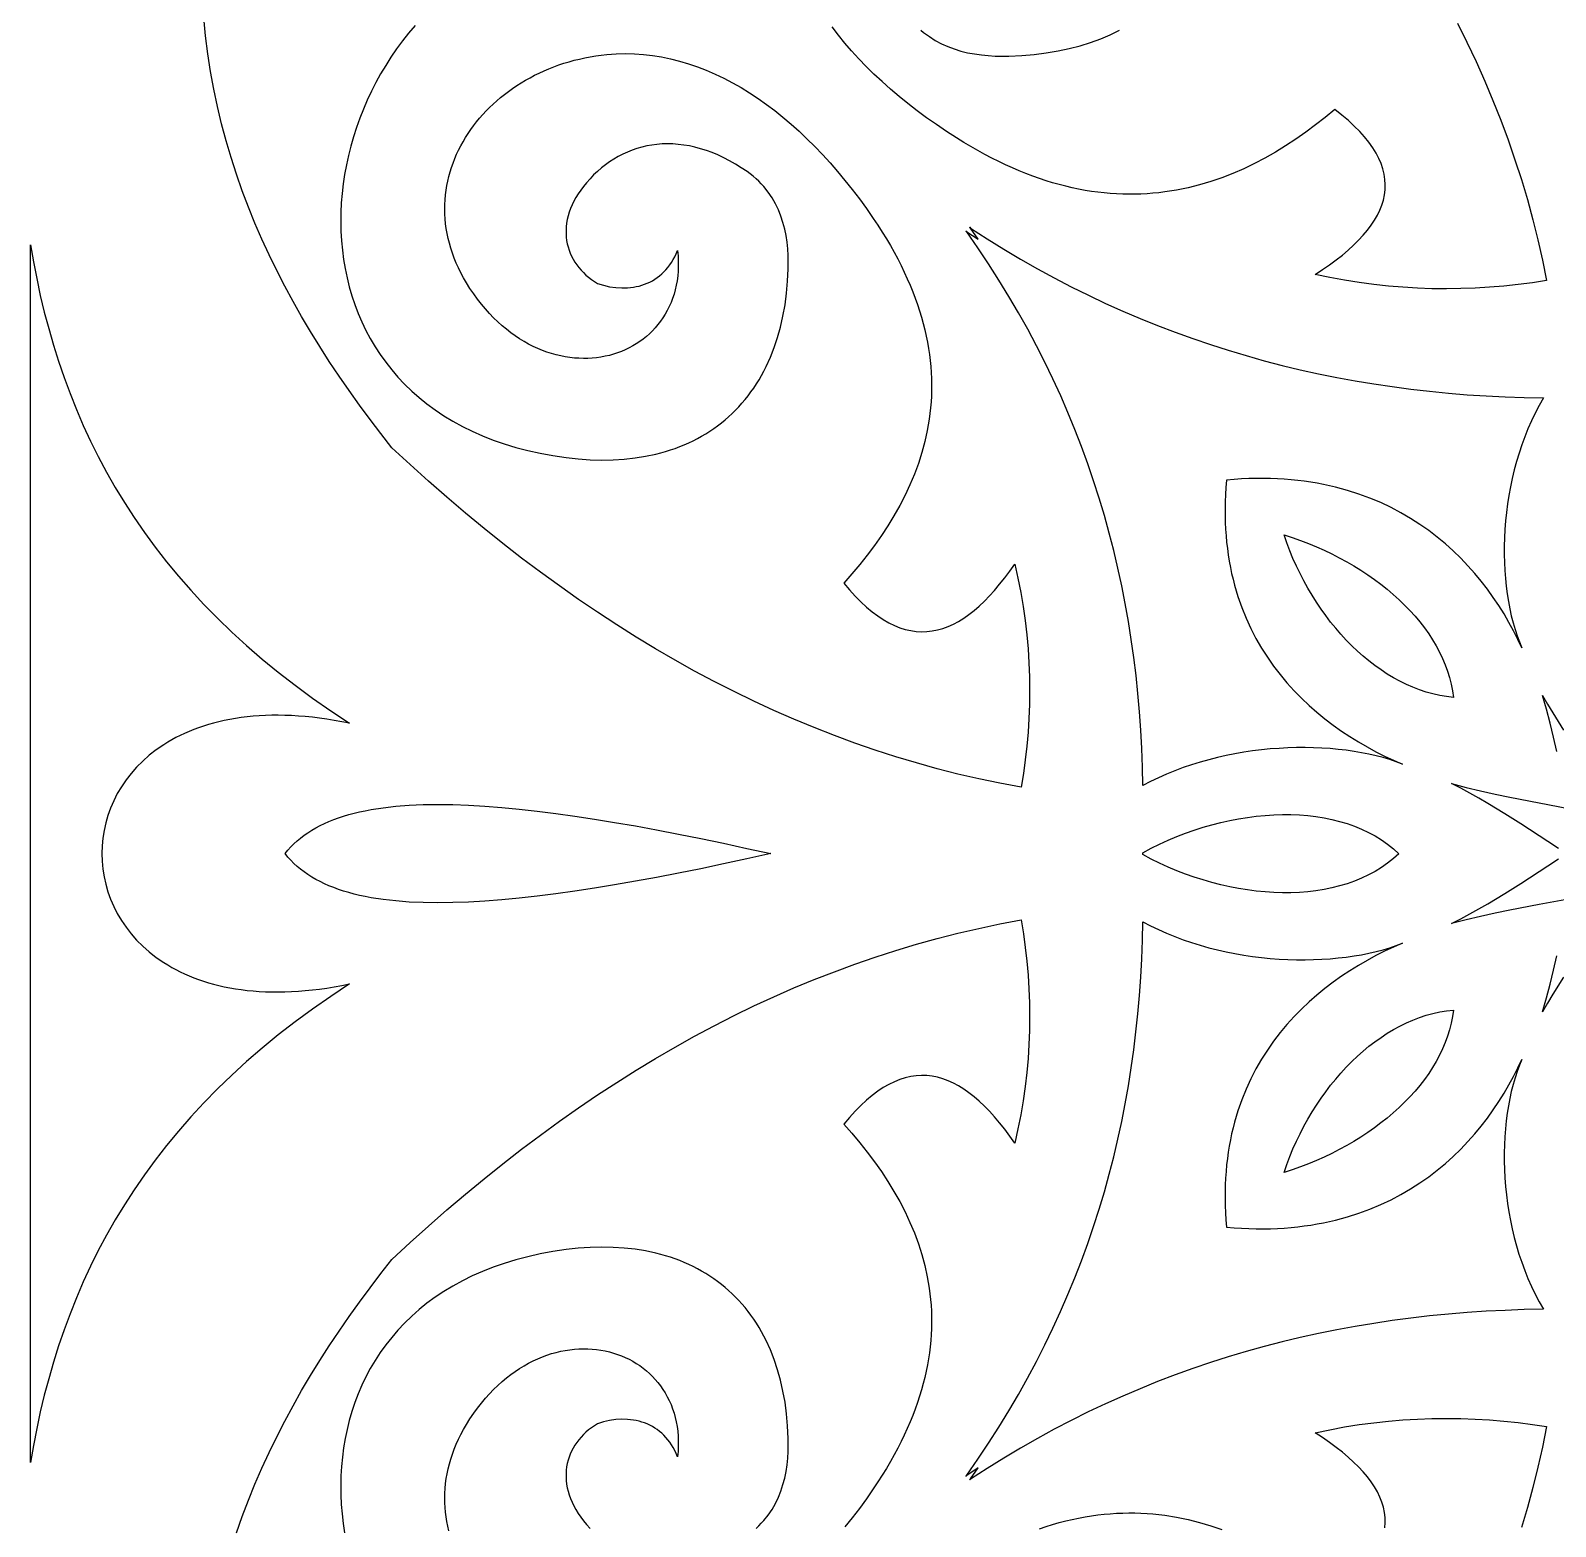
# Model space of a CAD drawing. Extents: x -375 to 375, y -1025 to 1025.
# Drawn here: x -275 to -217.3, y -256.6 to -199.9 of the extents above; entities that cross this region are included whole.
import ezdxf

# ---------------------------------------------------------------- set-up
doc = ezdxf.new("R2010")
doc.units = 0
doc.layers.add('LAYER_1', color=18, linetype='CONTINUOUS')

msp = doc.modelspace()

# ---------------------------------------------------------------- linework, layer by layer
at = {"layer": 'LAYER_1'}
for points in [[(-260.442, -199.756), (-260.685, -200.043), (-260.918, -200.338), (-261.14, -200.64), (-261.353, -200.949), (-261.554, -201.264), (-261.745, -201.585), (-261.925, -201.911), (-262.094, -202.243), (-262.252, -202.579), (-262.399, -202.92), (-262.535, -203.264), (-262.66, -203.612), (-262.773, -203.962), (-262.874, -204.316), (-262.964, -204.671), (-263.042, -205.029), (-263.108, -205.388), (-263.162, -205.747), (-263.204, -206.107), (-263.233, -206.468), (-263.251, -206.828), (-263.256, -207.187), (-263.248, -207.545), (-263.228, -207.902), (-263.194, -208.257), (-263.148, -208.609), (-263.089, -208.959), (-263.017, -209.305), (-262.932, -209.648), (-262.833, -209.987), (-262.721, -210.322), (-262.595, -210.651), (-262.456, -210.976), (-262.303, -211.294), (-262.136, -211.607), (-261.955, -211.913), (-261.76, -212.212), (-261.551, -212.504), (-261.327, -212.789), (-261.089, -213.065), (-260.836, -213.332), (-260.569, -213.591), (-260.287, -213.84), (-259.99, -214.079), (-259.678, -214.309), (-259.351, -214.527), (-259.008, -214.735), (-258.651, -214.931), (-258.278, -215.115), (-257.889, -215.287), (-257.485, -215.446), (-257.065, -215.592), (-256.629, -215.725), (-256.177, -215.844), (-255.709, -215.948), (-255.225, -216.038), (-254.725, -216.113), (-254.263, -216.163), (-253.812, -216.194), (-253.371, -216.206), (-252.941, -216.198), (-252.521, -216.172), (-252.113, -216.127), (-251.716, -216.063), (-251.331, -215.981), (-251.143, -215.933), (-250.958, -215.881), (-250.776, -215.824), (-250.598, -215.763), (-250.422, -215.697), (-250.249, -215.626), (-250.08, -215.552), (-249.914, -215.473), (-249.751, -215.389), (-249.592, -215.301), (-249.436, -215.209), (-249.283, -215.113), (-249.134, -215.012), (-248.988, -214.907), (-248.846, -214.798), (-248.707, -214.684), (-248.571, -214.567), (-248.439, -214.445), (-248.311, -214.319), (-248.187, -214.189), (-248.066, -214.055), (-247.949, -213.917), (-247.835, -213.774), (-247.726, -213.628), (-247.62, -213.478), (-247.518, -213.323), (-247.42, -213.165), (-247.326, -213.003), (-247.235, -212.837), (-247.149, -212.667), (-246.989, -212.315), (-246.845, -211.948), (-246.717, -211.566), (-246.607, -211.169), (-246.513, -210.757), (-246.437, -210.331), (-246.379, -209.89), (-246.338, -209.436), (-246.316, -208.967), (-246.312, -208.717), (-246.317, -208.465), (-246.332, -208.212), (-246.358, -207.96), (-246.396, -207.709), (-246.448, -207.46), (-246.513, -207.214), (-246.592, -206.972), (-246.688, -206.734), (-246.8, -206.503), (-246.929, -206.278), (-247.077, -206.06), (-247.243, -205.852), (-247.334, -205.751), (-247.43, -205.652), (-247.532, -205.556), (-247.639, -205.463), (-247.751, -205.373), (-247.869, -205.286), (-248.092, -205.136), (-248.315, -204.998), (-248.538, -204.872), (-248.759, -204.758), (-248.979, -204.655), (-249.198, -204.564), (-249.415, -204.485), (-249.631, -204.417), (-249.846, -204.359), (-250.058, -204.313), (-250.268, -204.277), (-250.476, -204.252), (-250.682, -204.237), (-250.885, -204.233), (-251.086, -204.238), (-251.284, -204.253), (-251.479, -204.278), (-251.671, -204.313), (-251.86, -204.357), (-252.045, -204.41), (-252.227, -204.472), (-252.405, -204.543), (-252.58, -204.623), (-252.75, -204.712), (-252.916, -204.808), (-253.078, -204.913), (-253.236, -205.026), (-253.389, -205.147), (-253.537, -205.276), (-253.681, -205.412), (-253.819, -205.556), (-253.953, -205.707), (-254.067, -205.847), (-254.172, -205.988), (-254.268, -206.128), (-254.353, -206.268), (-254.43, -206.408), (-254.498, -206.548), (-254.556, -206.687), (-254.606, -206.826), (-254.647, -206.963), (-254.679, -207.1), (-254.703, -207.235), (-254.719, -207.369), (-254.727, -207.502), (-254.727, -207.632), (-254.719, -207.761), (-254.703, -207.888), (-254.68, -208.013), (-254.649, -208.136), (-254.612, -208.256), (-254.567, -208.373), (-254.515, -208.488), (-254.457, -208.599), (-254.392, -208.708), (-254.32, -208.813), (-254.242, -208.915), (-254.158, -209.014), (-254.068, -209.108), (-253.972, -209.199), (-253.871, -209.285), (-253.763, -209.368), (-253.651, -209.446), (-253.533, -209.519), (-253.305, -209.59), (-253.076, -209.642), (-252.847, -209.676), (-252.62, -209.69), (-252.396, -209.685), (-252.176, -209.66), (-252.068, -209.64), (-251.962, -209.616), (-251.857, -209.586), (-251.755, -209.551), (-251.654, -209.511), (-251.555, -209.465), (-251.459, -209.415), (-251.366, -209.359), (-251.275, -209.298), (-251.187, -209.232), (-251.102, -209.16), (-251.021, -209.083), (-250.943, -209.001), (-250.868, -208.913), (-250.797, -208.82), (-250.73, -208.721), (-250.667, -208.617), (-250.608, -208.507), (-250.553, -208.392), (-250.503, -208.271), (-250.486, -208.472), (-250.476, -208.669), (-250.476, -208.861), (-250.483, -209.05), (-250.499, -209.234), (-250.523, -209.414), (-250.554, -209.59), (-250.593, -209.76), (-250.639, -209.927), (-250.692, -210.088), (-250.752, -210.245), (-250.819, -210.397), (-250.892, -210.543), (-250.971, -210.685), (-251.057, -210.822), (-251.148, -210.953), (-251.245, -211.079), (-251.348, -211.2), (-251.456, -211.315), (-251.568, -211.425), (-251.686, -211.529), (-251.809, -211.627), (-251.935, -211.72), (-252.067, -211.806), (-252.202, -211.887), (-252.341, -211.961), (-252.484, -212.03), (-252.63, -212.092), (-252.779, -212.148), (-252.932, -212.198), (-253.087, -212.241), (-253.245, -212.277), (-253.405, -212.307), (-253.568, -212.33), (-253.733, -212.347), (-253.9, -212.356), (-254.068, -212.359), (-254.238, -212.354), (-254.409, -212.342), (-254.581, -212.323), (-254.753, -212.297), (-254.927, -212.264), (-255.101, -212.223), (-255.275, -212.174), (-255.449, -212.118), (-255.623, -212.054), (-255.797, -211.982), (-255.97, -211.903), (-256.143, -211.815), (-256.314, -211.72), (-256.484, -211.616), (-256.653, -211.504), (-256.821, -211.384), (-256.986, -211.255), (-257.15, -211.118), (-257.311, -210.973), (-257.47, -210.818), (-257.627, -210.655), (-257.78, -210.484), (-257.931, -210.303), (-258.078, -210.114), (-258.223, -209.915), (-258.363, -209.707), (-258.5, -209.49), (-258.608, -209.304), (-258.708, -209.118), (-258.799, -208.932), (-258.883, -208.745), (-258.959, -208.558), (-259.028, -208.371), (-259.089, -208.185), (-259.143, -207.999), (-259.189, -207.813), (-259.227, -207.627), (-259.259, -207.442), (-259.284, -207.258), (-259.301, -207.074), (-259.312, -206.891), (-259.316, -206.709), (-259.313, -206.528), (-259.304, -206.348), (-259.288, -206.17), (-259.266, -205.992), (-259.237, -205.816), (-259.202, -205.642), (-259.161, -205.469), (-259.114, -205.297), (-259.061, -205.128), (-259.002, -204.96), (-258.938, -204.794), (-258.868, -204.63), (-258.792, -204.469), (-258.711, -204.309), (-258.624, -204.152), (-258.533, -203.997), (-258.436, -203.845), (-258.334, -203.695), (-258.227, -203.548), (-258.115, -203.404), (-257.998, -203.263), (-257.877, -203.124), (-257.751, -202.989), (-257.62, -202.857), (-257.486, -202.728), (-257.346, -202.602), (-257.203, -202.48), (-257.056, -202.362), (-256.904, -202.247), (-256.749, -202.135), (-256.59, -202.028), (-256.427, -201.924), (-256.26, -201.825), (-256.09, -201.729), (-255.917, -201.638), (-255.74, -201.551), (-255.56, -201.469), (-255.377, -201.391), (-255.19, -201.317), (-255.001, -201.248), (-254.809, -201.184), (-254.614, -201.125), (-254.416, -201.07), (-254.216, -201.021), (-254.014, -200.977), (-253.809, -200.938), (-253.602, -200.904), (-253.392, -200.876), (-253.181, -200.853), (-252.833, -200.827), (-252.486, -200.818), (-252.14, -200.825), (-251.795, -200.849), (-251.451, -200.888), (-251.108, -200.943), (-250.766, -201.014), (-250.426, -201.1), (-250.087, -201.201), (-249.751, -201.317), (-249.416, -201.447), (-249.083, -201.591), (-248.753, -201.749), (-248.425, -201.921), (-248.1, -202.106), (-247.777, -202.305), (-247.457, -202.516), (-247.14, -202.74), (-246.826, -202.976), (-246.516, -203.225), (-246.209, -203.485), (-245.905, -203.757), (-245.605, -204.04), (-245.309, -204.334), (-245.017, -204.639), (-244.73, -204.955), (-244.446, -205.281), (-244.167, -205.616), (-243.893, -205.962), (-243.623, -206.317), (-243.358, -206.682), (-243.098, -207.055), (-242.924, -207.315), (-242.758, -207.574), (-242.6, -207.831), (-242.449, -208.086), (-242.306, -208.34), (-242.17, -208.593), (-242.041, -208.844), (-241.92, -209.093), (-241.806, -209.342), (-241.699, -209.588), (-241.599, -209.834), (-241.506, -210.077), (-241.419, -210.32), (-241.34, -210.561), (-241.267, -210.801), (-241.201, -211.039), (-241.142, -211.275), (-241.089, -211.511), (-241.042, -211.745), (-241.002, -211.977), (-240.967, -212.208), (-240.939, -212.438), (-240.917, -212.666), (-240.901, -212.893), (-240.891, -213.119), (-240.887, -213.343), (-240.888, -213.565), (-240.895, -213.787), (-240.908, -214.007), (-240.926, -214.225), (-240.949, -214.442), (-240.978, -214.658), (-241.051, -215.086), (-241.144, -215.508), (-241.257, -215.925), (-241.389, -216.336), (-241.54, -216.742), (-241.708, -217.143), (-241.892, -217.539), (-242.094, -217.929), (-242.311, -218.314), (-242.543, -218.693), (-242.789, -219.068), (-243.049, -219.438), (-243.322, -219.802), (-243.608, -220.161), (-243.906, -220.515), (-244.214, -220.864), (-243.997, -221.121), (-243.781, -221.357), (-243.566, -221.574), (-243.352, -221.771), (-243.139, -221.949), (-242.927, -222.107), (-242.716, -222.246), (-242.507, -222.367), (-242.298, -222.469), (-242.09, -222.552), (-241.883, -222.617), (-241.678, -222.664), (-241.473, -222.694), (-241.269, -222.706), (-241.066, -222.7), (-240.864, -222.677), (-240.663, -222.637), (-240.462, -222.581), (-240.263, -222.508), (-240.064, -222.418), (-239.866, -222.313), (-239.669, -222.191), (-239.473, -222.054), (-239.277, -221.901), (-239.083, -221.733), (-238.889, -221.549), (-238.696, -221.351), (-238.503, -221.138), (-238.311, -220.91), (-238.12, -220.668), (-237.93, -220.412), (-237.74, -220.142), (-237.619, -220.68), (-237.512, -221.216), (-237.421, -221.751), (-237.345, -222.285), (-237.283, -222.817), (-237.235, -223.348), (-237.201, -223.879), (-237.181, -224.407), (-237.175, -224.935), (-237.182, -225.461), (-237.203, -225.986), (-237.237, -226.51), (-237.283, -227.033), (-237.342, -227.554), (-237.414, -228.074), (-237.498, -228.593), (-238.299, -228.443), (-239.096, -228.276), (-239.889, -228.092), (-240.678, -227.891), (-241.463, -227.674), (-242.245, -227.439), (-243.023, -227.188), (-243.797, -226.92), (-244.567, -226.636), (-245.334, -226.336), (-246.097, -226.019), (-246.856, -225.686), (-247.612, -225.336), (-248.365, -224.971), (-249.113, -224.59), (-249.859, -224.192), (-250.6, -223.779), (-251.338, -223.35), (-252.073, -222.906), (-252.804, -222.446), (-253.532, -221.97), (-254.257, -221.479), (-254.978, -220.972), (-255.695, -220.451), (-256.41, -219.914), (-257.121, -219.362), (-257.829, -218.795), (-258.533, -218.213), (-259.235, -217.616), (-259.933, -217.004), (-260.627, -216.378), (-261.319, -215.737), (-261.737, -215.203), (-262.146, -214.665), (-262.547, -214.122), (-262.937, -213.576), (-263.318, -213.025), (-263.689, -212.47), (-264.049, -211.909), (-264.398, -211.344), (-264.735, -210.774), (-265.061, -210.198), (-265.375, -209.617), (-265.676, -209.031), (-265.965, -208.438), (-266.24, -207.84), (-266.502, -207.236), (-266.749, -206.625), (-266.983, -206.008), (-267.201, -205.384), (-267.404, -204.754), (-267.592, -204.116), (-267.764, -203.472), (-267.92, -202.82), (-268.059, -202.161), (-268.181, -201.494), (-268.286, -200.82), (-268.373, -200.138), (-268.442, -199.447)], [(-220.983, -199.659), (-220.621, -200.388), (-220.275, -201.12), (-219.947, -201.856), (-219.635, -202.595), (-219.34, -203.338), (-219.063, -204.084), (-218.802, -204.834), (-218.559, -205.588), (-218.333, -206.345), (-218.125, -207.106), (-217.934, -207.871), (-217.761, -208.639), (-217.605, -209.411), (-218.143, -209.492), (-218.683, -209.561), (-219.224, -209.619), (-219.766, -209.664), (-220.309, -209.696), (-220.854, -209.716), (-221.399, -209.723), (-221.947, -209.717), (-222.495, -209.698), (-223.045, -209.665), (-223.596, -209.619), (-224.148, -209.559), (-224.702, -209.486), (-225.256, -209.398), (-225.813, -209.295), (-226.37, -209.178), (-226.09, -208.995), (-225.824, -208.812), (-225.573, -208.627), (-225.337, -208.442), (-225.116, -208.257), (-224.911, -208.07), (-224.721, -207.883), (-224.546, -207.696), (-224.388, -207.507), (-224.245, -207.318), (-224.119, -207.128), (-224.009, -206.937), (-223.917, -206.746), (-223.841, -206.553), (-223.782, -206.36), (-223.741, -206.166), (-223.717, -205.971), (-223.711, -205.775), (-223.724, -205.579), (-223.754, -205.381), (-223.803, -205.183), (-223.871, -204.983), (-223.957, -204.783), (-224.063, -204.582), (-224.188, -204.379), (-224.332, -204.176), (-224.496, -203.972), (-224.681, -203.767), (-224.885, -203.56), (-225.109, -203.353), (-225.355, -203.144), (-225.621, -202.935), (-225.983, -203.232), (-226.35, -203.519), (-226.723, -203.795), (-227.101, -204.058), (-227.484, -204.309), (-227.872, -204.547), (-228.266, -204.771), (-228.665, -204.98), (-229.07, -205.174), (-229.48, -205.352), (-229.896, -205.514), (-230.317, -205.659), (-230.743, -205.786), (-231.176, -205.895), (-231.613, -205.985), (-232.057, -206.056), (-232.281, -206.084), (-232.506, -206.106), (-232.733, -206.124), (-232.961, -206.136), (-233.19, -206.142), (-233.421, -206.144), (-233.654, -206.139), (-233.888, -206.13), (-234.123, -206.114), (-234.36, -206.093), (-234.598, -206.066), (-234.837, -206.033), (-235.079, -205.994), (-235.321, -205.949), (-235.565, -205.898), (-235.811, -205.84), (-236.058, -205.777), (-236.306, -205.706), (-236.556, -205.63), (-236.807, -205.547), (-237.06, -205.457), (-237.315, -205.361), (-237.571, -205.257), (-237.828, -205.147), (-238.087, -205.03), (-238.347, -204.906), (-238.609, -204.775), (-238.873, -204.637), (-239.138, -204.491), (-239.404, -204.339), (-239.672, -204.178), (-239.942, -204.011), (-240.329, -203.76), (-240.707, -203.505), (-241.075, -203.245), (-241.434, -202.98), (-241.782, -202.711), (-242.12, -202.438), (-242.448, -202.161), (-242.764, -201.879), (-243.069, -201.594), (-243.363, -201.305), (-243.645, -201.012), (-243.914, -200.716), (-244.172, -200.417), (-244.417, -200.114), (-244.649, -199.808)], [(-241.294, -199.927), (-241.189, -200.014), (-240.973, -200.175), (-240.747, -200.318), (-240.514, -200.442), (-240.274, -200.55), (-240.028, -200.642), (-239.777, -200.719), (-239.522, -200.782), (-239.263, -200.831), (-239.003, -200.868), (-238.741, -200.893), (-238.479, -200.908), (-238.218, -200.913), (-237.959, -200.908), (-237.472, -200.887), (-237.001, -200.848), (-236.544, -200.792), (-236.102, -200.718), (-235.675, -200.628), (-235.263, -200.521), (-234.867, -200.399), (-234.486, -200.26), (-234.122, -200.105), (-233.945, -200.022), (-233.773, -199.935)], [(-217.217, -227.236), (-217.339, -226.701), (-217.468, -226.169), (-217.607, -225.641), (-217.757, -225.116), (-217.568, -225.45), (-217.371, -225.782), (-216.967, -226.432)], [(-217.157, -230.914), (-217.554, -230.651), (-218.58, -229.979), (-219.184, -229.598), (-219.83, -229.207), (-220.165, -229.012), (-220.507, -228.82), (-220.853, -228.633), (-221.202, -228.452), (-220.654, -228.598), (-220.103, -228.732), (-219.551, -228.857), (-218.997, -228.973), (-217.886, -229.189), (-216.775, -229.392)], [(-216.775, -232.828), (-217.886, -233.029), (-218.997, -233.243), (-219.551, -233.359), (-220.103, -233.482), (-220.654, -233.615), (-221.202, -233.758), (-220.853, -233.578), (-220.507, -233.392), (-220.165, -233.201), (-219.83, -233.007), (-219.184, -232.617), (-218.58, -232.237), (-217.554, -231.565), (-217.157, -231.302)], [(-267.201, -256.828), (-266.983, -256.204), (-266.749, -255.587), (-266.502, -254.977), (-266.24, -254.372), (-265.965, -253.774), (-265.676, -253.182), (-265.375, -252.595), (-265.061, -252.014), (-264.735, -251.438), (-264.398, -250.868), (-264.049, -250.303), (-263.689, -249.743), (-263.318, -249.187), (-262.937, -248.636), (-262.547, -248.09), (-262.146, -247.547), (-261.737, -247.009), (-261.319, -246.475), (-260.627, -245.834), (-259.933, -245.208), (-259.235, -244.596), (-258.533, -243.999), (-257.829, -243.417), (-257.121, -242.85), (-256.41, -242.298), (-255.695, -241.761), (-254.978, -241.24), (-254.257, -240.733), (-253.532, -240.242), (-252.804, -239.766), (-252.073, -239.306), (-251.338, -238.862), (-250.6, -238.433), (-249.859, -238.02), (-249.113, -237.622), (-248.365, -237.241), (-247.612, -236.875), (-246.856, -236.526), (-246.097, -236.193), (-245.334, -235.876), (-244.567, -235.576), (-243.797, -235.291), (-243.023, -235.024), (-242.245, -234.773), (-241.463, -234.538), (-240.678, -234.32), (-239.889, -234.119), (-239.096, -233.935), (-238.299, -233.768), (-237.498, -233.618), (-237.414, -234.137), (-237.342, -234.657), (-237.283, -235.179), (-237.237, -235.702), (-237.203, -236.225), (-237.182, -236.751), (-237.175, -237.277), (-237.181, -237.805), (-237.201, -238.334), (-237.235, -238.864), (-237.283, -239.395), (-237.345, -239.927), (-237.421, -240.461), (-237.512, -240.996), (-237.619, -241.532), (-237.74, -242.07), (-237.93, -241.8), (-238.12, -241.544), (-238.311, -241.302), (-238.503, -241.074), (-238.696, -240.861), (-238.889, -240.663), (-239.083, -240.479), (-239.277, -240.311), (-239.473, -240.158), (-239.669, -240.021), (-239.866, -239.899), (-240.064, -239.794), (-240.263, -239.704), (-240.462, -239.631), (-240.663, -239.574), (-240.864, -239.535), (-241.066, -239.512), (-241.269, -239.506), (-241.473, -239.518), (-241.678, -239.547), (-241.883, -239.595), (-242.09, -239.66), (-242.298, -239.743), (-242.507, -239.845), (-242.716, -239.965), (-242.927, -240.105), (-243.139, -240.263), (-243.352, -240.441), (-243.566, -240.638), (-243.781, -240.854), (-243.997, -241.091), (-244.214, -241.347), (-243.906, -241.696), (-243.608, -242.051), (-243.322, -242.41), (-243.049, -242.774), (-242.789, -243.144), (-242.543, -243.518), (-242.311, -243.898), (-242.094, -244.283), (-241.892, -244.673), (-241.708, -245.069), (-241.54, -245.469), (-241.389, -245.875), (-241.257, -246.287), (-241.144, -246.704), (-241.051, -247.126), (-240.978, -247.553), (-240.949, -247.769), (-240.926, -247.986), (-240.908, -248.205), (-240.895, -248.425), (-240.888, -248.646), (-240.887, -248.869), (-240.891, -249.093), (-240.901, -249.319), (-240.917, -249.546), (-240.939, -249.774), (-240.967, -250.004), (-241.002, -250.235), (-241.042, -250.467), (-241.089, -250.701), (-241.142, -250.936), (-241.201, -251.173), (-241.267, -251.411), (-241.34, -251.651), (-241.419, -251.892), (-241.506, -252.134), (-241.599, -252.378), (-241.699, -252.624), (-241.806, -252.87), (-241.92, -253.119), (-242.041, -253.368), (-242.17, -253.619), (-242.306, -253.872), (-242.449, -254.126), (-242.6, -254.381), (-242.758, -254.638), (-242.924, -254.897), (-243.098, -255.157), (-243.358, -255.53), (-243.623, -255.895), (-243.893, -256.25), (-244.167, -256.596)], [(-216.967, -235.783), (-217.371, -236.432), (-217.568, -236.763), (-217.757, -237.096), (-217.607, -236.572), (-217.468, -236.044), (-217.339, -235.513), (-217.217, -234.979)], [(-247.532, -256.655), (-247.43, -256.559), (-247.334, -256.461), (-247.243, -256.36), (-247.077, -256.151), (-246.929, -255.934), (-246.8, -255.709), (-246.688, -255.477), (-246.592, -255.24), (-246.513, -254.998), (-246.448, -254.752), (-246.396, -254.503), (-246.358, -254.252), (-246.332, -253.999), (-246.317, -253.747), (-246.312, -253.495), (-246.316, -253.245), (-246.338, -252.776), (-246.379, -252.321), (-246.437, -251.88), (-246.513, -251.454), (-246.607, -251.042), (-246.717, -250.645), (-246.845, -250.263), (-246.989, -249.897), (-247.149, -249.545), (-247.235, -249.375), (-247.326, -249.209), (-247.42, -249.047), (-247.518, -248.888), (-247.62, -248.734), (-247.726, -248.584), (-247.835, -248.437), (-247.949, -248.295), (-248.066, -248.157), (-248.187, -248.023), (-248.311, -247.893), (-248.439, -247.767), (-248.571, -247.645), (-248.707, -247.527), (-248.846, -247.414), (-248.988, -247.305), (-249.134, -247.2), (-249.283, -247.099), (-249.436, -247.003), (-249.592, -246.91), (-249.751, -246.823), (-249.914, -246.739), (-250.08, -246.66), (-250.249, -246.585), (-250.422, -246.515), (-250.598, -246.449), (-250.776, -246.388), (-250.958, -246.331), (-251.143, -246.278), (-251.331, -246.231), (-251.716, -246.149), (-252.113, -246.085), (-252.521, -246.04), (-252.941, -246.013), (-253.371, -246.006), (-253.812, -246.018), (-254.263, -246.049), (-254.725, -246.099), (-255.225, -246.174), (-255.709, -246.263), (-256.177, -246.368), (-256.629, -246.487), (-257.065, -246.619), (-257.485, -246.765), (-257.889, -246.925), (-258.278, -247.097), (-258.651, -247.281), (-259.008, -247.477), (-259.351, -247.685), (-259.678, -247.903), (-259.99, -248.132), (-260.287, -248.372), (-260.569, -248.621), (-260.836, -248.88), (-261.089, -249.147), (-261.327, -249.423), (-261.551, -249.708), (-261.76, -249.999), (-261.955, -250.299), (-262.136, -250.605), (-262.303, -250.918), (-262.456, -251.236), (-262.595, -251.561), (-262.721, -251.89), (-262.833, -252.225), (-262.932, -252.564), (-263.017, -252.906), (-263.089, -253.253), (-263.148, -253.603), (-263.194, -253.955), (-263.228, -254.31), (-263.248, -254.667), (-263.256, -255.025), (-263.251, -255.384), (-263.233, -255.744), (-263.204, -256.105), (-263.162, -256.465), (-263.108, -256.824)], [(-259.161, -256.743), (-259.202, -256.57), (-259.237, -256.396), (-259.266, -256.22), (-259.288, -256.042), (-259.304, -255.864), (-259.313, -255.684), (-259.316, -255.503), (-259.312, -255.321), (-259.301, -255.138), (-259.284, -254.954), (-259.259, -254.77), (-259.227, -254.585), (-259.189, -254.399), (-259.143, -254.213), (-259.089, -254.027), (-259.028, -253.841), (-258.959, -253.654), (-258.883, -253.467), (-258.799, -253.281), (-258.708, -253.094), (-258.608, -252.908), (-258.5, -252.722), (-258.363, -252.505), (-258.223, -252.297), (-258.078, -252.099), (-257.931, -251.909), (-257.78, -251.728), (-257.627, -251.557), (-257.47, -251.394), (-257.311, -251.24), (-257.15, -251.094), (-256.986, -250.957), (-256.821, -250.828), (-256.653, -250.708), (-256.484, -250.596), (-256.314, -250.493), (-256.143, -250.397), (-255.97, -250.309), (-255.797, -250.23), (-255.623, -250.158), (-255.449, -250.094), (-255.275, -250.038), (-255.101, -249.989), (-254.927, -249.948), (-254.753, -249.915), (-254.581, -249.889), (-254.409, -249.87), (-254.238, -249.858), (-254.068, -249.854), (-253.9, -249.856), (-253.733, -249.866), (-253.568, -249.882), (-253.405, -249.905), (-253.245, -249.935), (-253.087, -249.971), (-252.932, -250.014), (-252.779, -250.064), (-252.63, -250.12), (-252.484, -250.182), (-252.341, -250.251), (-252.202, -250.325), (-252.067, -250.406), (-251.935, -250.492), (-251.809, -250.585), (-251.686, -250.683), (-251.568, -250.787), (-251.456, -250.897), (-251.348, -251.012), (-251.245, -251.133), (-251.148, -251.259), (-251.057, -251.39), (-250.971, -251.527), (-250.892, -251.668), (-250.819, -251.815), (-250.752, -251.967), (-250.692, -252.124), (-250.639, -252.285), (-250.593, -252.451), (-250.554, -252.622), (-250.523, -252.798), (-250.499, -252.977), (-250.483, -253.162), (-250.476, -253.35), (-250.476, -253.543), (-250.486, -253.74), (-250.503, -253.941), (-250.553, -253.82), (-250.608, -253.705), (-250.667, -253.595), (-250.73, -253.49), (-250.797, -253.392), (-250.868, -253.298), (-250.943, -253.211), (-251.021, -253.128), (-251.102, -253.051), (-251.187, -252.98), (-251.275, -252.914), (-251.366, -252.853), (-251.459, -252.797), (-251.555, -252.746), (-251.654, -252.701), (-251.755, -252.661), (-251.857, -252.626), (-251.962, -252.596), (-252.068, -252.571), (-252.176, -252.551), (-252.396, -252.527), (-252.62, -252.521), (-252.847, -252.536), (-253.076, -252.569), (-253.305, -252.622), (-253.533, -252.692), (-253.651, -252.766), (-253.763, -252.844), (-253.871, -252.926), (-253.972, -253.013), (-254.068, -253.104), (-254.158, -253.198), (-254.242, -253.296), (-254.32, -253.398), (-254.392, -253.504), (-254.457, -253.612), (-254.515, -253.724), (-254.567, -253.839), (-254.612, -253.956), (-254.649, -254.076), (-254.68, -254.199), (-254.703, -254.324), (-254.719, -254.451), (-254.727, -254.579), (-254.727, -254.71), (-254.719, -254.843), (-254.703, -254.977), (-254.679, -255.112), (-254.647, -255.249), (-254.606, -255.386), (-254.556, -255.525), (-254.498, -255.664), (-254.43, -255.803), (-254.353, -255.943), (-254.268, -256.084), (-254.172, -256.224), (-254.067, -256.364), (-253.953, -256.504), (-253.819, -256.655)], [(-223.724, -256.633), (-223.711, -256.436), (-223.717, -256.241), (-223.741, -256.046), (-223.782, -255.852), (-223.841, -255.659), (-223.917, -255.466), (-224.009, -255.275), (-224.119, -255.084), (-224.245, -254.894), (-224.388, -254.705), (-224.546, -254.516), (-224.721, -254.329), (-224.911, -254.142), (-225.116, -253.955), (-225.337, -253.77), (-225.573, -253.585), (-225.824, -253.401), (-226.09, -253.217), (-226.37, -253.034), (-225.813, -252.917), (-225.256, -252.814), (-224.702, -252.726), (-224.148, -252.652), (-223.596, -252.593), (-223.045, -252.546), (-222.495, -252.514), (-221.947, -252.495), (-221.399, -252.489), (-220.854, -252.496), (-220.309, -252.516), (-219.766, -252.548), (-219.224, -252.593), (-218.683, -252.65), (-218.143, -252.72), (-217.605, -252.801), (-217.761, -253.573), (-217.934, -254.341), (-218.125, -255.106), (-218.333, -255.867), (-218.559, -256.624)], [(-236.807, -256.665), (-236.556, -256.582), (-236.306, -256.505), (-236.058, -256.435), (-235.811, -256.371), (-235.565, -256.314), (-235.321, -256.263), (-235.079, -256.218), (-234.837, -256.179), (-234.598, -256.146), (-234.36, -256.119), (-234.123, -256.098), (-233.888, -256.082), (-233.654, -256.072), (-233.421, -256.068), (-233.19, -256.069), (-232.961, -256.076), (-232.733, -256.088), (-232.506, -256.106), (-232.281, -256.128), (-232.057, -256.156), (-231.613, -256.226), (-231.176, -256.316), (-230.743, -256.425), (-230.317, -256.553), (-229.896, -256.698)]]:
    msp.add_lwpolyline(points, dxfattribs=at)
for points in [[(-239.409, -207.425), (-238.783, -207.83), (-238.153, -208.222), (-237.52, -208.599), (-236.884, -208.962), (-236.244, -209.311), (-235.6, -209.645), (-234.953, -209.966), (-234.303, -210.274), (-233.649, -210.567), (-232.992, -210.848), (-232.331, -211.115), (-231.668, -211.368), (-231, -211.609), (-230.33, -211.836), (-229.656, -212.051), (-228.979, -212.253), (-228.299, -212.443), (-227.616, -212.62), (-226.929, -212.784), (-226.239, -212.936), (-225.546, -213.077), (-224.85, -213.205), (-224.151, -213.321), (-223.449, -213.426), (-222.744, -213.519), (-222.035, -213.601), (-221.324, -213.671), (-220.61, -213.73), (-219.892, -213.777), (-219.172, -213.814), (-218.449, -213.84), (-217.723, -213.855), (-217.884, -214.138), (-218.036, -214.427), (-218.178, -214.721), (-218.31, -215.021), (-218.433, -215.326), (-218.546, -215.635), (-218.65, -215.947), (-218.745, -216.262), (-218.83, -216.58), (-218.907, -216.9), (-218.975, -217.222), (-219.034, -217.544), (-219.084, -217.866), (-219.126, -218.188), (-219.159, -218.51), (-219.184, -218.83), (-219.201, -219.148), (-219.21, -219.464), (-219.21, -219.776), (-219.203, -220.085), (-219.188, -220.39), (-219.165, -220.691), (-219.135, -220.986), (-219.098, -221.275), (-219.053, -221.558), (-219, -221.834), (-218.941, -222.103), (-218.874, -222.364), (-218.801, -222.616), (-218.721, -222.859), (-218.634, -223.092), (-218.541, -223.316), (-218.693, -222.994), (-218.857, -222.672), (-219.032, -222.352), (-219.218, -222.033), (-219.416, -221.718), (-219.626, -221.405), (-219.848, -221.097), (-220.081, -220.794), (-220.327, -220.497), (-220.586, -220.206), (-220.857, -219.922), (-221.14, -219.647), (-221.437, -219.38), (-221.746, -219.122), (-222.069, -218.875), (-222.405, -218.639), (-222.755, -218.414), (-223.118, -218.202), (-223.495, -218.003), (-223.886, -217.818), (-224.291, -217.648), (-224.71, -217.493), (-225.144, -217.355), (-225.593, -217.233), (-225.822, -217.179), (-226.056, -217.129), (-226.293, -217.084), (-226.534, -217.044), (-226.779, -217.009), (-227.027, -216.978), (-227.279, -216.953), (-227.535, -216.932), (-227.795, -216.917), (-228.059, -216.907), (-228.327, -216.902), (-228.598, -216.903), (-228.874, -216.909), (-229.153, -216.921), (-229.437, -216.939), (-229.724, -216.963), (-229.747, -217.24), (-229.763, -217.513), (-229.774, -217.782), (-229.779, -218.047), (-229.778, -218.309), (-229.772, -218.567), (-229.759, -218.821), (-229.742, -219.071), (-229.719, -219.317), (-229.691, -219.56), (-229.658, -219.8), (-229.619, -220.035), (-229.576, -220.267), (-229.528, -220.495), (-229.475, -220.72), (-229.418, -220.941), (-229.289, -221.373), (-229.143, -221.79), (-228.98, -222.193), (-228.801, -222.583), (-228.607, -222.959), (-228.398, -223.322), (-228.176, -223.671), (-227.941, -224.007), (-227.694, -224.33), (-227.435, -224.64), (-227.167, -224.938), (-226.888, -225.223), (-226.6, -225.495), (-226.304, -225.755), (-226.001, -226.004), (-225.691, -226.24), (-225.376, -226.464), (-225.055, -226.677), (-224.729, -226.878), (-224.401, -227.068), (-224.069, -227.247), (-223.736, -227.415), (-223.401, -227.571), (-223.066, -227.717), (-223.298, -227.629), (-223.542, -227.547), (-223.795, -227.471), (-224.057, -227.402), (-224.329, -227.339), (-224.609, -227.284), (-224.896, -227.235), (-225.191, -227.193), (-225.492, -227.158), (-225.798, -227.13), (-226.111, -227.11), (-226.428, -227.097), (-226.749, -227.091), (-227.074, -227.093), (-227.402, -227.103), (-227.733, -227.12), (-228.065, -227.145), (-228.399, -227.178), (-228.733, -227.22), (-229.068, -227.269), (-229.402, -227.326), (-229.736, -227.392), (-230.068, -227.467), (-230.397, -227.55), (-230.724, -227.641), (-231.048, -227.741), (-231.368, -227.85), (-231.683, -227.968), (-231.994, -228.095), (-232.299, -228.232), (-232.597, -228.377), (-232.889, -228.532), (-232.904, -227.83), (-232.93, -227.131), (-232.968, -226.434), (-233.017, -225.741), (-233.077, -225.05), (-233.149, -224.363), (-233.233, -223.678), (-233.329, -222.996), (-233.437, -222.317), (-233.557, -221.641), (-233.69, -220.968), (-233.835, -220.299), (-233.993, -219.632), (-234.163, -218.968), (-234.347, -218.307), (-234.543, -217.65), (-234.753, -216.995), (-234.975, -216.344), (-235.211, -215.696), (-235.461, -215.051), (-235.724, -214.409), (-236.001, -213.771), (-236.292, -213.136), (-236.597, -212.504), (-236.917, -211.875), (-237.25, -211.25), (-237.598, -210.628), (-237.96, -210.009), (-238.337, -209.394), (-238.729, -208.782), (-239.136, -208.174), (-239.558, -207.569), (-239.592, -207.536), (-239.572, -207.549), (-239.586, -207.531), (-239.553, -207.562), (-239.121, -207.847), (-239.416, -207.43), (-239.449, -207.398), (-239.429, -207.412), (-239.442, -207.392)], [(-274.889, -208.699), (-274.765, -209.337), (-274.628, -209.971), (-274.477, -210.601), (-274.312, -211.228), (-274.133, -211.85), (-273.939, -212.467), (-273.729, -213.081), (-273.504, -213.689), (-273.262, -214.294), (-273.004, -214.893), (-272.729, -215.487), (-272.435, -216.077), (-272.124, -216.661), (-271.794, -217.24), (-271.446, -217.814), (-271.077, -218.382), (-270.689, -218.945), (-270.281, -219.502), (-269.852, -220.053), (-269.402, -220.598), (-268.93, -221.137), (-268.436, -221.67), (-267.919, -222.197), (-267.38, -222.717), (-266.817, -223.231), (-266.23, -223.739), (-265.618, -224.239), (-264.982, -224.733), (-264.321, -225.22), (-263.634, -225.7), (-262.921, -226.172), (-263.212, -226.115), (-263.498, -226.063), (-263.779, -226.018), (-264.057, -225.979), (-264.329, -225.946), (-264.597, -225.919), (-264.86, -225.898), (-265.119, -225.883), (-265.373, -225.873), (-265.623, -225.869), (-265.868, -225.87), (-266.108, -225.877), (-266.344, -225.889), (-266.575, -225.906), (-266.802, -225.929), (-267.024, -225.956), (-267.242, -225.988), (-267.455, -226.024), (-267.663, -226.066), (-267.867, -226.112), (-268.066, -226.162), (-268.261, -226.217), (-268.451, -226.276), (-268.636, -226.339), (-268.817, -226.406), (-268.993, -226.478), (-269.165, -226.553), (-269.332, -226.631), (-269.495, -226.714), (-269.653, -226.8), (-269.806, -226.889), (-269.955, -226.982), (-270.239, -227.177), (-270.504, -227.384), (-270.752, -227.602), (-270.981, -227.831), (-271.191, -228.07), (-271.384, -228.318), (-271.558, -228.573), (-271.713, -228.836), (-271.851, -229.106), (-271.97, -229.381), (-272.071, -229.661), (-272.153, -229.945), (-272.217, -230.232), (-272.263, -230.522), (-272.29, -230.813), (-272.299, -231.105), (-272.299, -231.106), (-272.299, -231.106), (-272.29, -231.398), (-272.263, -231.69), (-272.217, -231.98), (-272.153, -232.267), (-272.071, -232.551), (-271.97, -232.831), (-271.851, -233.106), (-271.713, -233.375), (-271.558, -233.638), (-271.384, -233.894), (-271.191, -234.142), (-270.981, -234.38), (-270.752, -234.609), (-270.504, -234.828), (-270.239, -235.035), (-269.955, -235.23), (-269.806, -235.323), (-269.653, -235.412), (-269.495, -235.498), (-269.332, -235.58), (-269.165, -235.659), (-268.993, -235.734), (-268.817, -235.805), (-268.636, -235.872), (-268.451, -235.936), (-268.261, -235.995), (-268.066, -236.049), (-267.867, -236.1), (-267.663, -236.146), (-267.455, -236.187), (-267.242, -236.224), (-267.024, -236.256), (-266.802, -236.283), (-266.575, -236.305), (-266.344, -236.322), (-266.108, -236.334), (-265.868, -236.341), (-265.623, -236.343), (-265.373, -236.338), (-265.119, -236.329), (-264.86, -236.314), (-264.597, -236.292), (-264.329, -236.266), (-264.057, -236.233), (-263.779, -236.194), (-263.498, -236.148), (-263.212, -236.097), (-262.921, -236.039), (-263.634, -236.512), (-264.321, -236.992), (-264.982, -237.479), (-265.618, -237.972), (-266.23, -238.473), (-266.817, -238.98), (-267.38, -239.494), (-267.919, -240.015), (-268.436, -240.542), (-268.93, -241.075), (-269.402, -241.614), (-269.852, -242.159), (-270.281, -242.711), (-270.689, -243.268), (-271.077, -243.831), (-271.445, -244.399), (-271.794, -244.973), (-272.124, -245.552), (-272.435, -246.136), (-272.728, -246.726), (-273.004, -247.32), (-273.262, -247.919), (-273.504, -248.524), (-273.729, -249.132), (-273.939, -249.746), (-274.133, -250.364), (-274.312, -250.986), (-274.477, -251.612), (-274.628, -252.242), (-274.765, -252.877), (-274.889, -253.515), (-275, -254.157), (-275, -208.057)], [(-227.234, -219.139), (-226.926, -219.247), (-226.622, -219.363), (-226.322, -219.486), (-226.027, -219.617), (-225.737, -219.756), (-225.452, -219.901), (-225.173, -220.054), (-224.9, -220.213), (-224.633, -220.378), (-224.374, -220.55), (-224.121, -220.727), (-223.876, -220.91), (-223.639, -221.099), (-223.41, -221.293), (-223.19, -221.492), (-222.979, -221.696), (-222.777, -221.905), (-222.585, -222.118), (-222.403, -222.335), (-222.231, -222.557), (-222.07, -222.782), (-221.921, -223.01), (-221.782, -223.242), (-221.656, -223.477), (-221.542, -223.715), (-221.44, -223.956), (-221.352, -224.199), (-221.277, -224.444), (-221.215, -224.691), (-221.168, -224.94), (-221.134, -225.191), (-221.394, -225.161), (-221.653, -225.117), (-221.91, -225.06), (-222.164, -224.989), (-222.417, -224.906), (-222.667, -224.81), (-222.914, -224.701), (-223.159, -224.581), (-223.4, -224.449), (-223.638, -224.306), (-223.872, -224.152), (-224.103, -223.988), (-224.329, -223.813), (-224.551, -223.629), (-224.769, -223.436), (-224.981, -223.233), (-225.189, -223.021), (-225.392, -222.801), (-225.589, -222.573), (-225.78, -222.338), (-225.965, -222.095), (-226.145, -221.845), (-226.317, -221.588), (-226.483, -221.326), (-226.643, -221.057), (-226.795, -220.782), (-226.94, -220.503), (-227.077, -220.218), (-227.207, -219.929), (-227.328, -219.636), (-227.441, -219.339), (-227.546, -219.039)], [(-259.011, -229.25), (-258.416, -229.271), (-257.799, -229.306), (-257.161, -229.355), (-256.501, -229.418), (-255.82, -229.494), (-255.118, -229.583), (-254.394, -229.684), (-253.65, -229.798), (-252.886, -229.923), (-252.101, -230.06), (-251.296, -230.208), (-250.472, -230.367), (-249.628, -230.536), (-248.764, -230.716), (-247.881, -230.906), (-246.979, -231.105), (-246.979, -231.105), (-246.979, -231.105), (-246.979, -231.105), (-246.981, -231.106), (-246.979, -231.106), (-246.979, -231.106), (-246.979, -231.107), (-246.979, -231.107), (-247.881, -231.307), (-248.764, -231.496), (-249.628, -231.676), (-250.472, -231.845), (-251.296, -232.004), (-252.101, -232.152), (-252.886, -232.289), (-253.65, -232.414), (-254.394, -232.528), (-255.118, -232.629), (-255.82, -232.718), (-256.501, -232.794), (-257.161, -232.857), (-257.799, -232.906), (-258.416, -232.941), (-259.011, -232.962), (-259.583, -232.969), (-260.133, -232.961), (-260.66, -232.938), (-261.165, -232.899), (-261.646, -232.844), (-262.105, -232.774), (-262.325, -232.732), (-262.539, -232.687), (-262.748, -232.637), (-262.95, -232.583), (-263.147, -232.524), (-263.338, -232.462), (-263.522, -232.395), (-263.7, -232.323), (-263.873, -232.247), (-264.039, -232.167), (-264.199, -232.082), (-264.353, -231.992), (-264.501, -231.898), (-264.642, -231.8), (-264.778, -231.696), (-264.907, -231.588), (-265.029, -231.475), (-265.146, -231.357), (-265.256, -231.235), (-265.359, -231.107), (-265.36, -231.107), (-265.359, -231.106), (-265.36, -231.106), (-265.359, -231.105), (-265.36, -231.105), (-265.359, -231.105), (-265.256, -230.977), (-265.146, -230.855), (-265.029, -230.737), (-264.907, -230.624), (-264.778, -230.516), (-264.642, -230.412), (-264.501, -230.314), (-264.353, -230.22), (-264.199, -230.13), (-264.039, -230.045), (-263.873, -229.965), (-263.7, -229.889), (-263.522, -229.817), (-263.338, -229.75), (-263.147, -229.688), (-262.95, -229.629), (-262.748, -229.575), (-262.539, -229.525), (-262.325, -229.48), (-262.105, -229.438), (-261.646, -229.368), (-261.165, -229.313), (-260.66, -229.274), (-260.133, -229.251), (-259.583, -229.243)], [(-227.283, -229.628), (-226.963, -229.642), (-226.647, -229.667), (-226.336, -229.703), (-226.031, -229.752), (-225.732, -229.813), (-225.44, -229.885), (-225.155, -229.971), (-224.877, -230.068), (-224.608, -230.178), (-224.347, -230.301), (-224.096, -230.436), (-223.855, -230.584), (-223.624, -230.746), (-223.404, -230.92), (-223.195, -231.108), (-223.404, -231.295), (-223.624, -231.47), (-223.855, -231.631), (-224.096, -231.779), (-224.347, -231.914), (-224.608, -232.037), (-224.877, -232.147), (-225.155, -232.244), (-225.44, -232.329), (-225.732, -232.402), (-226.031, -232.462), (-226.336, -232.511), (-226.647, -232.548), (-226.963, -232.572), (-227.283, -232.586), (-227.607, -232.587), (-227.934, -232.578), (-228.265, -232.557), (-228.597, -232.525), (-228.932, -232.481), (-229.267, -232.427), (-229.603, -232.362), (-229.94, -232.287), (-230.276, -232.201), (-230.611, -232.104), (-230.945, -231.997), (-231.276, -231.88), (-231.606, -231.752), (-231.932, -231.615), (-232.254, -231.468), (-232.572, -231.311), (-232.886, -231.145), (-232.886, -231.07), (-232.572, -230.903), (-232.254, -230.746), (-231.932, -230.599), (-231.606, -230.462), (-231.276, -230.335), (-230.945, -230.217), (-230.611, -230.11), (-230.276, -230.014), (-229.94, -229.927), (-229.603, -229.852), (-229.267, -229.787), (-228.932, -229.733), (-228.597, -229.689), (-228.265, -229.657), (-227.934, -229.636), (-227.607, -229.627)], [(-232.598, -233.84), (-232.299, -233.985), (-231.994, -234.121), (-231.683, -234.248), (-231.368, -234.366), (-231.048, -234.475), (-230.724, -234.575), (-230.397, -234.667), (-230.068, -234.75), (-229.736, -234.824), (-229.402, -234.89), (-229.068, -234.947), (-228.733, -234.997), (-228.399, -235.038), (-228.065, -235.071), (-227.733, -235.096), (-227.402, -235.113), (-227.074, -235.123), (-226.749, -235.125), (-226.428, -235.119), (-226.111, -235.106), (-225.798, -235.086), (-225.492, -235.058), (-225.191, -235.023), (-224.896, -234.981), (-224.609, -234.932), (-224.329, -234.876), (-224.057, -234.814), (-223.795, -234.745), (-223.542, -234.669), (-223.298, -234.587), (-223.066, -234.498), (-223.401, -234.644), (-223.736, -234.801), (-224.069, -234.968), (-224.401, -235.147), (-224.729, -235.337), (-225.055, -235.538), (-225.376, -235.75), (-225.691, -235.975), (-226.001, -236.211), (-226.304, -236.459), (-226.6, -236.719), (-226.888, -236.991), (-227.167, -237.276), (-227.435, -237.573), (-227.694, -237.884), (-227.941, -238.206), (-228.176, -238.542), (-228.398, -238.892), (-228.607, -239.254), (-228.801, -239.63), (-228.98, -240.02), (-229.143, -240.423), (-229.289, -240.84), (-229.418, -241.272), (-229.475, -241.493), (-229.528, -241.718), (-229.576, -241.946), (-229.619, -242.178), (-229.658, -242.413), (-229.691, -242.652), (-229.719, -242.895), (-229.742, -243.142), (-229.759, -243.392), (-229.772, -243.646), (-229.778, -243.904), (-229.779, -244.165), (-229.774, -244.43), (-229.763, -244.7), (-229.747, -244.972), (-229.724, -245.249), (-229.437, -245.273), (-229.153, -245.291), (-228.874, -245.303), (-228.598, -245.31), (-228.327, -245.31), (-228.059, -245.306), (-227.795, -245.296), (-227.535, -245.281), (-227.279, -245.26), (-227.027, -245.235), (-226.779, -245.204), (-226.534, -245.169), (-226.293, -245.129), (-226.056, -245.084), (-225.822, -245.034), (-225.593, -244.98), (-225.144, -244.859), (-224.71, -244.721), (-224.291, -244.566), (-223.886, -244.396), (-223.495, -244.211), (-223.118, -244.012), (-222.755, -243.8), (-222.405, -243.576), (-222.069, -243.339), (-221.746, -243.092), (-221.437, -242.835), (-221.14, -242.568), (-220.857, -242.292), (-220.586, -242.008), (-220.327, -241.717), (-220.081, -241.42), (-219.848, -241.117), (-219.626, -240.809), (-219.416, -240.496), (-219.218, -240.181), (-219.032, -239.862), (-218.857, -239.542), (-218.693, -239.22), (-218.541, -238.898), (-218.634, -239.121), (-218.721, -239.355), (-218.801, -239.598), (-218.874, -239.85), (-218.941, -240.111), (-219, -240.38), (-219.052, -240.656), (-219.097, -240.939), (-219.135, -241.228), (-219.165, -241.524), (-219.188, -241.824), (-219.203, -242.129), (-219.21, -242.438), (-219.209, -242.751), (-219.201, -243.067), (-219.184, -243.385), (-219.159, -243.705), (-219.126, -244.026), (-219.084, -244.348), (-219.034, -244.671), (-218.975, -244.993), (-218.907, -245.314), (-218.831, -245.634), (-218.745, -245.952), (-218.651, -246.267), (-218.547, -246.579), (-218.434, -246.888), (-218.311, -247.192), (-218.179, -247.492), (-218.037, -247.786), (-217.886, -248.075), (-217.724, -248.357), (-218.45, -248.372), (-219.174, -248.398), (-219.894, -248.435), (-220.611, -248.483), (-221.325, -248.542), (-222.037, -248.612), (-222.745, -248.693), (-223.45, -248.786), (-224.152, -248.891), (-224.851, -249.007), (-225.547, -249.135), (-226.24, -249.276), (-226.93, -249.428), (-227.617, -249.592), (-228.3, -249.769), (-228.98, -249.959), (-229.657, -250.161), (-230.331, -250.375), (-231.001, -250.603), (-231.668, -250.844), (-232.332, -251.097), (-232.993, -251.364), (-233.65, -251.644), (-234.303, -251.938), (-234.954, -252.245), (-235.601, -252.566), (-236.244, -252.901), (-236.884, -253.25), (-237.52, -253.613), (-238.153, -253.99), (-238.783, -254.381), (-239.409, -254.787), (-239.442, -254.82), (-239.429, -254.8), (-239.449, -254.814), (-239.416, -254.781), (-239.121, -254.365), (-239.553, -254.65), (-239.586, -254.681), (-239.572, -254.662), (-239.592, -254.676), (-239.558, -254.644), (-239.136, -254.039), (-238.73, -253.43), (-238.338, -252.818), (-237.961, -252.203), (-237.598, -251.585), (-237.251, -250.963), (-236.917, -250.338), (-236.598, -249.709), (-236.293, -249.077), (-236.002, -248.442), (-235.725, -247.804), (-235.462, -247.162), (-235.212, -246.518), (-234.976, -245.87), (-234.753, -245.218), (-234.544, -244.564), (-234.348, -243.907), (-234.164, -243.246), (-233.994, -242.583), (-233.836, -241.916), (-233.691, -241.246), (-233.558, -240.574), (-233.438, -239.898), (-233.33, -239.219), (-233.234, -238.538), (-233.15, -237.853), (-233.078, -237.166), (-233.017, -236.475), (-232.968, -235.782), (-232.931, -235.086), (-232.905, -234.387), (-232.89, -233.685)], [(-221.168, -237.278), (-221.215, -237.527), (-221.277, -237.774), (-221.352, -238.019), (-221.44, -238.262), (-221.542, -238.502), (-221.656, -238.74), (-221.782, -238.974), (-221.921, -239.206), (-222.07, -239.435), (-222.231, -239.659), (-222.403, -239.881), (-222.585, -240.098), (-222.777, -240.311), (-222.979, -240.519), (-223.19, -240.723), (-223.41, -240.922), (-223.639, -241.116), (-223.876, -241.305), (-224.121, -241.488), (-224.374, -241.665), (-224.633, -241.837), (-224.9, -242.002), (-225.173, -242.161), (-225.452, -242.313), (-225.737, -242.458), (-226.027, -242.596), (-226.322, -242.727), (-226.622, -242.851), (-226.926, -242.966), (-227.234, -243.074), (-227.546, -243.174), (-227.441, -242.873), (-227.328, -242.576), (-227.207, -242.283), (-227.077, -241.994), (-226.94, -241.71), (-226.795, -241.43), (-226.643, -241.156), (-226.483, -240.888), (-226.317, -240.625), (-226.145, -240.368), (-225.965, -240.119), (-225.78, -239.876), (-225.589, -239.64), (-225.392, -239.413), (-225.189, -239.193), (-224.981, -238.981), (-224.769, -238.779), (-224.551, -238.585), (-224.329, -238.401), (-224.103, -238.227), (-223.872, -238.063), (-223.638, -237.909), (-223.4, -237.767), (-223.159, -237.635), (-222.914, -237.515), (-222.667, -237.407), (-222.417, -237.311), (-222.164, -237.228), (-221.91, -237.158), (-221.653, -237.101), (-221.394, -237.057), (-221.134, -237.028)]]:
    msp.add_lwpolyline(points, close=True, dxfattribs=at)

doc.saveas('drawing.dxf')
